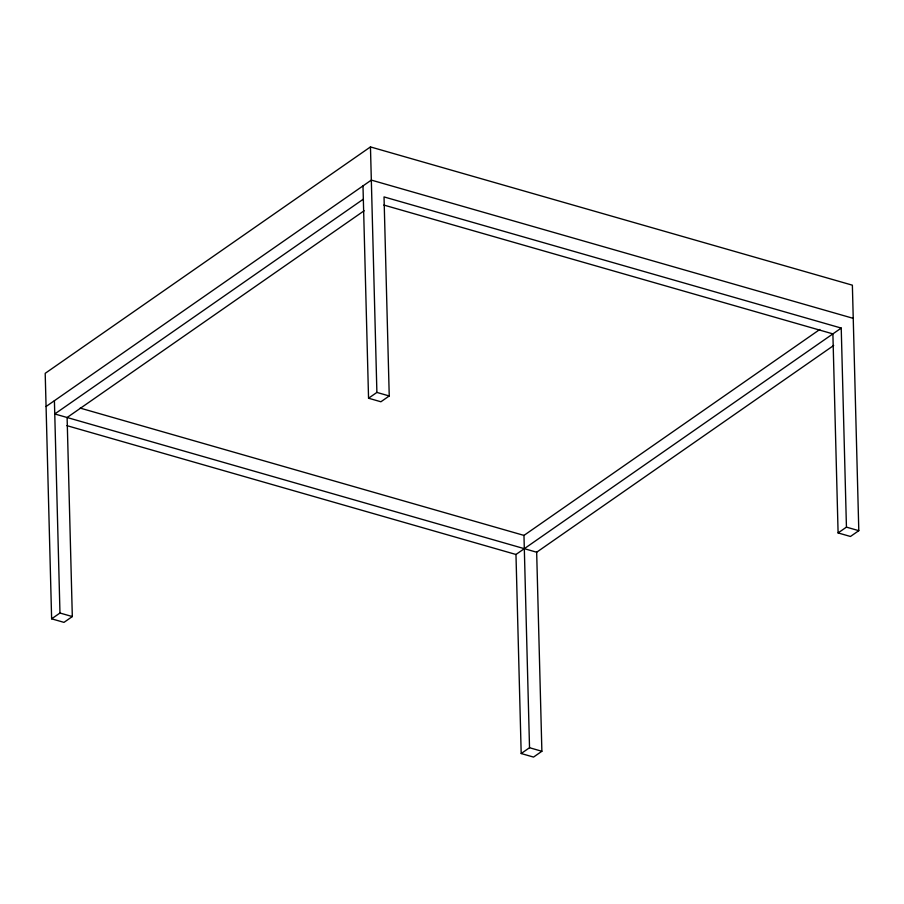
<?xml version="1.0" encoding="UTF-8"?>
<svg xmlns="http://www.w3.org/2000/svg" width="904" height="904" viewBox="0 0 904 904"><rect width="100%" height="100%" fill="white"/><g stroke="black" fill="none" stroke-linecap="round" stroke-linejoin="round"><path stroke-width="1.36" d="M383.827 205.05L832.889 333.881L838.098 532.931L850.461 536.479L858.8 530.671L852.37 285.178L370.459 146.923L45.2 373.329L51.63 618.822L63.981 622.37L72.32 616.562L67.111 417.512L364.131 210.768M46.07 406.506L371.329 180.099L853.24 318.355M363.329 199.174L54.76 413.964L536.671 552.22L833.691 345.475M51.63 618.822L59.969 613.025L72.32 616.562M362.99 185.908L368.549 398.223L376.889 392.426L389.24 395.963L384.031 196.914L841.228 328.073L846.438 527.134L838.098 532.931M389.24 395.963L380.9 401.772L368.549 398.223M819.826 329.463L523.97 535.405L529.529 747.721L521.19 753.529L515.969 554.48L841.228 328.073M536.648 551.598L541.88 751.269L533.541 757.077L521.19 753.529M846.438 527.134L858.8 530.671M80.196 408.099L524.105 535.439M66.919 425.648L515.969 554.48M529.529 747.721L541.88 751.269M370.459 146.923L376.889 392.426M54.409 400.698L59.969 613.025"/></g></svg>
